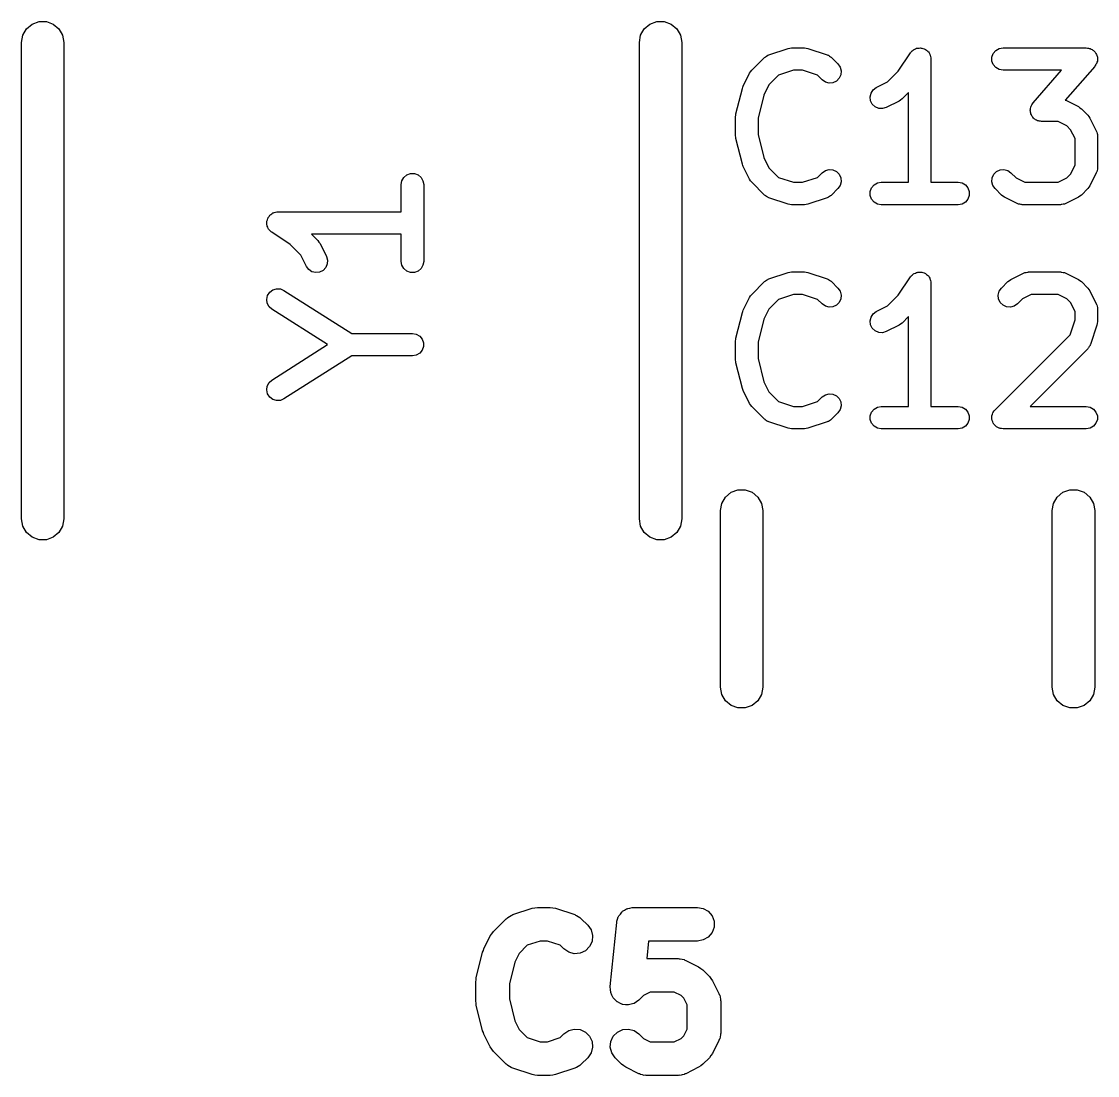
# Model space of a CAD drawing. Extents: x -4.6 to 25.8, y 0 to 31.7.
# Drawn here: x 14.013 to 17.061, y 15.757 to 18.743 of the extents above; entities that cross this region are included whole.
import ezdxf

# ---------------------------------------------------------------- set-up
doc = ezdxf.new("R2010")
doc.units = 0
doc.header["$MEASUREMENT"] = 0
doc.layers.add('BLACK', color=7, linetype='CONTINUOUS')

msp = doc.modelspace()

# ---------------------------------------------------------------- linework, layer by layer
at = {"layer": 'Black'}
for p, q in [((14.0165, 18.7041), (14.0269, 18.7222)), ((14.0269, 18.7222), (14.0429, 18.7356)), ((14.0429, 18.7356), (14.0625, 18.7427)), ((14.0625, 18.7427), (14.0833, 18.7427)), ((14.0833, 18.7427), (14.1029, 18.7356)), ((14.1029, 18.7356), (14.1189, 18.7222)), ((14.1189, 18.7222), (14.1293, 18.7041)), ((15.7665, 18.7041), (15.7769, 18.7222)), ((15.7769, 18.7222), (15.7929, 18.7356)), ((15.7929, 18.7356), (15.8125, 18.7427)), ((15.8125, 18.7427), (15.8333, 18.7427)), ((15.8333, 18.7427), (15.8529, 18.7356)), ((15.8529, 18.7356), (15.8689, 18.7222)), ((15.8689, 18.7222), (15.8793, 18.7041)), ((14.0129, 18.6836), (14.0165, 18.7041)), ((14.0129, 17.3336), (14.0129, 18.6836)), ((14.1293, 18.7041), (14.1329, 18.6836)), ((14.1329, 18.6836), (14.1329, 17.3336)), ((15.7629, 18.6836), (15.7665, 18.7041)), ((15.7629, 17.3336), (15.7629, 18.6836)), ((15.8793, 18.7041), (15.8829, 18.6836)), ((15.8829, 18.6836), (15.8829, 17.3336)), ((16.1298, 18.6483), (16.1843, 18.6665)), ((16.1843, 18.6665), (16.1893, 18.6672)), ((16.1893, 18.6672), (16.1943, 18.6681)), ((16.1943, 18.6681), (16.2306, 18.6681)), ((16.2306, 18.6681), (16.2356, 18.6672)), ((16.2356, 18.6672), (16.2406, 18.6665)), ((16.2406, 18.6665), (16.2951, 18.6483)), ((16.4962, 18.6021), (16.5308, 18.654)), ((16.5308, 18.654), (16.532, 18.6552)), ((16.532, 18.6552), (16.5328, 18.6568)), ((16.5328, 18.6568), (16.5358, 18.6592)), ((16.5358, 18.6592), (16.5384, 18.6619)), ((16.5384, 18.6619), (16.5399, 18.6627)), ((16.5399, 18.6627), (16.5413, 18.6638)), ((16.5413, 18.6638), (16.5449, 18.6651)), ((16.5449, 18.6651), (16.5483, 18.6668)), ((16.5483, 18.6668), (16.55, 18.667)), ((16.55, 18.667), (16.5517, 18.6676)), ((16.5517, 18.6676), (16.5555, 18.6676)), ((16.5555, 18.6676), (16.5592, 18.668)), ((16.5592, 18.668), (16.5609, 18.6676)), ((16.5609, 18.6676), (16.5627, 18.6676)), ((16.5627, 18.6676), (16.5662, 18.6663)), ((16.5662, 18.6663), (16.5699, 18.6654)), ((16.5699, 18.6654), (16.5714, 18.6644)), ((16.5714, 18.6644), (16.573, 18.6638)), ((16.573, 18.6638), (16.5759, 18.6614)), ((16.5759, 18.6614), (16.5791, 18.6593)), ((16.5791, 18.6593), (16.5801, 18.6579)), ((16.5801, 18.6579), (16.5815, 18.6568)), ((16.5815, 18.6568), (16.5834, 18.6535)), ((16.5834, 18.6535), (16.5856, 18.6504)), ((16.7618, 18.6419), (16.7655, 18.6522)), ((16.7655, 18.6522), (16.7726, 18.6607)), ((16.7726, 18.6607), (16.7822, 18.6662)), ((16.7822, 18.6662), (16.793, 18.6681)), ((16.793, 18.6681), (17.0289, 18.6681)), ((17.0289, 18.6681), (17.0319, 18.6676)), ((17.0319, 18.6676), (17.035, 18.6675)), ((17.035, 18.6675), (17.0373, 18.6666)), ((17.0373, 18.6666), (17.0397, 18.6662)), ((17.0397, 18.6662), (17.0424, 18.6646)), ((17.0424, 18.6646), (17.0453, 18.6635)), ((17.0453, 18.6635), (17.0472, 18.6619)), ((17.0472, 18.6619), (17.0493, 18.6607)), ((17.0493, 18.6607), (17.0513, 18.6583)), ((17.0513, 18.6583), (17.0536, 18.6562)), ((17.0536, 18.6562), (17.0548, 18.6541)), ((17.0548, 18.6541), (17.0564, 18.6522)), ((17.0564, 18.6522), (17.0574, 18.6493)), ((16.0811, 18.6044), (16.1174, 18.6407)), ((16.1174, 18.6407), (16.1189, 18.6417)), ((16.1189, 18.6417), (16.1201, 18.6431)), ((16.1201, 18.6431), (16.1234, 18.6448)), ((16.1234, 18.6448), (16.1265, 18.647)), ((16.1265, 18.647), (16.1282, 18.6474)), ((16.1282, 18.6474), (16.1298, 18.6483)), ((16.2951, 18.6483), (16.2967, 18.6474)), ((16.2967, 18.6474), (16.2984, 18.647)), ((16.2984, 18.647), (16.3015, 18.6448)), ((16.3015, 18.6448), (16.3048, 18.6431)), ((16.3048, 18.6431), (16.306, 18.6417)), ((16.306, 18.6417), (16.3075, 18.6407)), ((16.3075, 18.6407), (16.3256, 18.6225)), ((16.3256, 18.6225), (16.3319, 18.6135)), ((16.5856, 18.6504), (16.5861, 18.6487)), ((16.5861, 18.6487), (16.587, 18.6472)), ((16.587, 18.6472), (16.5877, 18.6435)), ((16.5877, 18.6435), (16.5887, 18.6398)), ((16.5887, 18.6398), (16.5886, 18.6381)), ((16.5886, 18.6381), (16.5889, 18.6363)), ((16.5889, 18.6363), (16.5889, 18.2871)), ((16.7618, 18.6308), (16.7618, 18.6419)), ((16.7655, 18.6205), (16.7618, 18.6308)), ((17.0572, 18.6228), (17.0564, 18.6205)), ((17.0585, 18.6249), (17.0572, 18.6228)), ((17.0574, 18.6493), (17.0589, 18.6466)), ((17.0591, 18.6279), (17.0585, 18.6249)), ((17.0589, 18.6466), (17.0593, 18.6442)), ((17.0602, 18.6308), (17.0591, 18.6279)), ((17.0593, 18.6442), (17.0602, 18.6419)), ((17.0602, 18.6419), (17.0602, 18.6387)), ((17.0602, 18.6387), (17.0606, 18.6357)), ((17.0606, 18.6357), (17.0602, 18.6333)), ((17.0602, 18.6333), (17.0602, 18.6308)), ((16.0571, 18.5598), (16.0752, 18.5961)), ((16.0752, 18.5961), (16.0782, 18.6002)), ((16.0782, 18.6002), (16.0811, 18.6044)), ((16.1995, 18.6046), (16.157, 18.5905)), ((16.2254, 18.6046), (16.1995, 18.6046)), ((16.2679, 18.5904), (16.2254, 18.6046)), ((16.3338, 18.5918), (16.3292, 18.5818)), ((16.3319, 18.6135), (16.3348, 18.6028)), ((16.3348, 18.6028), (16.3338, 18.5918)), ((16.4658, 18.5717), (16.4962, 18.6021)), ((16.7726, 18.612), (16.7655, 18.6205)), ((16.7822, 18.6065), (16.7726, 18.612)), ((16.793, 18.6046), (16.7822, 18.6065)), ((16.9589, 18.6046), (16.793, 18.6046)), ((16.878, 18.5121), (16.9589, 18.6046)), ((17.0528, 18.6154), (16.9693, 18.52)), ((17.0544, 18.6181), (17.0528, 18.6154)), ((17.0564, 18.6205), (17.0544, 18.6181)), ((16.1297, 18.5631), (16.1154, 18.5345)), ((16.157, 18.5905), (16.1297, 18.5631)), ((16.2807, 18.5776), (16.2679, 18.5904)), ((16.2898, 18.5713), (16.2807, 18.5776)), ((16.3004, 18.5684), (16.2898, 18.5713)), ((16.3114, 18.5694), (16.3004, 18.5684)), ((16.3214, 18.574), (16.3114, 18.5694)), ((16.3292, 18.5818), (16.3214, 18.574)), ((16.4341, 18.5559), (16.4658, 18.5717)), ((16.0365, 18.4808), (16.0547, 18.5533)), ((16.0547, 18.5533), (16.0561, 18.5565)), ((16.0561, 18.5565), (16.0571, 18.5598)), ((16.1154, 18.5345), (16.0991, 18.4691)), ((16.4166, 18.5294), (16.4192, 18.5401)), ((16.4192, 18.5401), (16.4253, 18.5493)), ((16.4253, 18.5493), (16.4341, 18.5559)), ((16.5254, 18.5415), (16.507, 18.5232)), ((16.5254, 18.2871), (16.5254, 18.5415)), ((16.4179, 18.5184), (16.4166, 18.5294)), ((16.4228, 18.5086), (16.4179, 18.5184)), ((16.4308, 18.501), (16.4228, 18.5086)), ((16.4409, 18.4966), (16.4308, 18.501)), ((16.4988, 18.5172), (16.4625, 18.4991)), ((16.5029, 18.5203), (16.4988, 18.5172)), ((16.507, 18.5232), (16.5029, 18.5203)), ((16.8706, 18.4967), (16.8717, 18.4996)), ((16.8717, 18.4996), (16.8723, 18.5027)), ((16.8723, 18.5027), (16.8736, 18.5048)), ((16.8736, 18.5048), (16.8744, 18.5071)), ((16.8744, 18.5071), (16.8764, 18.5095)), ((16.8764, 18.5095), (16.878, 18.5121)), ((16.9693, 18.52), (16.9705, 18.5196)), ((16.9705, 18.5196), (17.0068, 18.5015)), ((17.0068, 18.5015), (17.0109, 18.4984)), ((16.0356, 18.4731), (16.0362, 18.4769)), ((16.0356, 18.4186), (16.0356, 18.4731)), ((16.0362, 18.4769), (16.0365, 18.4808)), ((16.0991, 18.4691), (16.0991, 18.4225)), ((16.4519, 18.4959), (16.4409, 18.4966)), ((16.4625, 18.4991), (16.4519, 18.4959)), ((16.8701, 18.4919), (16.8706, 18.4943)), ((16.8706, 18.4888), (16.8701, 18.4919)), ((16.8706, 18.4943), (16.8706, 18.4967)), ((16.8706, 18.4857), (16.8706, 18.4888)), ((16.8715, 18.4834), (16.8706, 18.4857)), ((16.8718, 18.481), (16.8715, 18.4834)), ((16.8733, 18.4782), (16.8718, 18.481)), ((16.8744, 18.4753), (16.8733, 18.4782)), ((16.876, 18.4734), (16.8744, 18.4753)), ((16.8771, 18.4713), (16.876, 18.4734)), ((16.8795, 18.4693), (16.8771, 18.4713)), ((16.8815, 18.4669), (16.8795, 18.4693)), ((17.0109, 18.4984), (17.0151, 18.4955)), ((17.0151, 18.4955), (17.0332, 18.4774)), ((17.0332, 18.4774), (17.0361, 18.4732)), ((17.0361, 18.4732), (17.0391, 18.4691)), ((17.0391, 18.4691), (17.0573, 18.4328)), ((16.8836, 18.4657), (16.8815, 18.4669)), ((16.8854, 18.464), (16.8836, 18.4657)), ((16.8883, 18.4629), (16.8854, 18.464)), ((16.891, 18.4614), (16.8883, 18.4629)), ((16.8934, 18.4609), (16.891, 18.4614)), ((16.8957, 18.4601), (16.8934, 18.4609)), ((16.8988, 18.46), (16.8957, 18.4601)), ((16.9019, 18.4595), (16.8988, 18.46)), ((16.9488, 18.4595), (16.9019, 18.4595)), ((16.9738, 18.447), (16.9488, 18.4595)), ((16.9846, 18.4361), (16.9738, 18.447)), ((16.0362, 18.4148), (16.0356, 18.4186)), ((16.0365, 18.4109), (16.0362, 18.4148)), ((16.0547, 18.3384), (16.0365, 18.4109)), ((16.0991, 18.4225), (16.1154, 18.3571)), ((16.9971, 18.4111), (16.9846, 18.4361)), ((16.9971, 18.3354), (16.9971, 18.4111)), ((17.0573, 18.4328), (17.0578, 18.4311)), ((17.0578, 18.4311), (17.0587, 18.4295)), ((17.0587, 18.4295), (17.0594, 18.4258)), ((17.0594, 18.4258), (17.0604, 18.4223)), ((17.0604, 18.4223), (17.0603, 18.4204)), ((17.0603, 18.4204), (17.0606, 18.4186)), ((17.0606, 18.4186), (17.0606, 18.3279)), ((16.1154, 18.3571), (16.1297, 18.3286)), ((16.0561, 18.3352), (16.0547, 18.3384)), ((16.0571, 18.3319), (16.0561, 18.3352)), ((16.0752, 18.2956), (16.0571, 18.3319)), ((16.1297, 18.3286), (16.157, 18.3012)), ((16.2807, 18.3141), (16.2898, 18.3204)), ((16.2898, 18.3204), (16.3004, 18.3233)), ((16.3004, 18.3233), (16.3114, 18.3223)), ((16.3114, 18.3223), (16.3214, 18.3176)), ((16.3214, 18.3176), (16.3292, 18.3098)), ((16.767, 18.3098), (16.7748, 18.3176)), ((16.7748, 18.3176), (16.7848, 18.3223)), ((16.7848, 18.3223), (16.7958, 18.3233)), ((16.7958, 18.3233), (16.8064, 18.3204)), ((16.8064, 18.3204), (16.8155, 18.3141)), ((16.9846, 18.3104), (16.9971, 18.3354)), ((17.0587, 18.3171), (17.0578, 18.3155)), ((17.0594, 18.3207), (17.0587, 18.3171)), ((17.0604, 18.3243), (17.0594, 18.3207)), ((17.0606, 18.3279), (17.0603, 18.3261)), ((17.0603, 18.3261), (17.0604, 18.3243)), ((15.0885, 18.2807), (15.0904, 18.2916)), ((15.0904, 18.2916), (15.0959, 18.3012)), ((15.0959, 18.3012), (15.1044, 18.3082)), ((15.1044, 18.3082), (15.1147, 18.312)), ((15.1147, 18.312), (15.1258, 18.312)), ((15.1258, 18.312), (15.1361, 18.3082)), ((15.1361, 18.3082), (15.1446, 18.3012)), ((15.1446, 18.3012), (15.1501, 18.2916)), ((15.1501, 18.2916), (15.152, 18.2807)), ((16.0782, 18.2915), (16.0752, 18.2956)), ((16.0812, 18.2873), (16.0782, 18.2915)), ((16.1174, 18.251), (16.0812, 18.2873)), ((16.157, 18.3012), (16.1995, 18.2871)), ((16.1995, 18.2871), (16.2254, 18.2871)), ((16.2254, 18.2871), (16.2679, 18.3012)), ((16.2679, 18.3012), (16.2807, 18.3141)), ((16.3292, 18.3098), (16.3338, 18.2998)), ((16.3348, 18.2889), (16.3319, 18.2782)), ((16.3338, 18.2998), (16.3348, 18.2889)), ((16.4375, 18.2852), (16.4483, 18.2871)), ((16.4483, 18.2871), (16.5254, 18.2871)), ((16.5889, 18.2871), (16.666, 18.2871)), ((16.666, 18.2871), (16.6769, 18.2852)), ((16.7614, 18.2889), (16.7624, 18.2998)), ((16.7643, 18.2782), (16.7614, 18.2889)), ((16.7624, 18.2998), (16.767, 18.3098)), ((16.8155, 18.3141), (16.83, 18.2996)), ((16.83, 18.2996), (16.855, 18.2871)), ((16.855, 18.2871), (16.9488, 18.2871)), ((16.9488, 18.2871), (16.9738, 18.2996)), ((16.9738, 18.2996), (16.9846, 18.3104)), ((17.0573, 18.3137), (17.0391, 18.2774)), ((17.0578, 18.3155), (17.0573, 18.3137)), ((15.0885, 18.2036), (15.0885, 18.2807)), ((15.152, 18.2807), (15.152, 18.063)), ((16.3256, 18.2692), (16.3075, 18.251)), ((16.3319, 18.2782), (16.3256, 18.2692)), ((16.417, 18.2609), (16.4208, 18.2712)), ((16.417, 18.2498), (16.417, 18.2609)), ((16.4208, 18.2712), (16.4279, 18.2797)), ((16.4279, 18.2797), (16.4375, 18.2852)), ((16.6769, 18.2852), (16.6864, 18.2797)), ((16.6864, 18.2797), (16.6935, 18.2712)), ((16.6935, 18.2712), (16.6973, 18.2609)), ((16.6973, 18.2609), (16.6973, 18.2498)), ((16.7706, 18.2692), (16.7643, 18.2782)), ((16.7887, 18.251), (16.7706, 18.2692)), ((17.0332, 18.2692), (17.0151, 18.251)), ((17.0361, 18.2734), (17.0332, 18.2692)), ((17.0391, 18.2774), (17.0361, 18.2734)), ((16.1189, 18.25), (16.1174, 18.251)), ((16.1201, 18.2486), (16.1189, 18.25)), ((16.1234, 18.2468), (16.1201, 18.2486)), ((16.1265, 18.2447), (16.1234, 18.2468)), ((16.1282, 18.2442), (16.1265, 18.2447)), ((16.1298, 18.2434), (16.1282, 18.2442)), ((16.1843, 18.2252), (16.1298, 18.2434)), ((16.2951, 18.2434), (16.2406, 18.2252)), ((16.2967, 18.2442), (16.2951, 18.2434)), ((16.2984, 18.2447), (16.2967, 18.2442)), ((16.3015, 18.2468), (16.2984, 18.2447)), ((16.3048, 18.2486), (16.3015, 18.2468)), ((16.306, 18.25), (16.3048, 18.2486)), ((16.3075, 18.251), (16.306, 18.25)), ((16.4208, 18.2395), (16.417, 18.2498)), ((16.4279, 18.231), (16.4208, 18.2395)), ((16.4375, 18.2255), (16.4279, 18.231)), ((16.4483, 18.2236), (16.4375, 18.2255)), ((16.6769, 18.2255), (16.666, 18.2236)), ((16.6864, 18.231), (16.6769, 18.2255)), ((16.6935, 18.2395), (16.6864, 18.231)), ((16.6973, 18.2498), (16.6935, 18.2395)), ((16.7929, 18.2481), (16.7887, 18.251)), ((16.797, 18.2451), (16.7929, 18.2481)), ((16.8333, 18.2269), (16.797, 18.2451)), ((16.835, 18.2264), (16.8333, 18.2269)), ((16.8366, 18.2255), (16.835, 18.2264)), ((16.8403, 18.2249), (16.8366, 18.2255)), ((16.9672, 18.2255), (16.9635, 18.2249)), ((16.9688, 18.2264), (16.9672, 18.2255)), ((16.9705, 18.2269), (16.9688, 18.2264)), ((17.0068, 18.2451), (16.9705, 18.2269)), ((17.0109, 18.2481), (17.0068, 18.2451)), ((17.0151, 18.251), (17.0109, 18.2481)), ((14.7163, 18.1938), (14.7177, 18.1949)), ((14.7177, 18.1949), (14.7188, 18.1962)), ((14.7188, 18.1962), (14.7221, 18.1981)), ((14.7221, 18.1981), (14.7252, 18.2003)), ((14.7252, 18.2003), (14.7269, 18.2008)), ((14.7269, 18.2008), (14.7284, 18.2017)), ((14.7284, 18.2017), (14.7321, 18.2024)), ((14.7321, 18.2024), (14.7358, 18.2034)), ((14.7358, 18.2034), (14.7375, 18.2033)), ((14.7375, 18.2033), (14.7393, 18.2036)), ((14.7393, 18.2036), (15.0885, 18.2036)), ((16.1893, 18.2245), (16.1843, 18.2252)), ((16.1943, 18.2236), (16.1893, 18.2245)), ((16.2306, 18.2236), (16.1943, 18.2236)), ((16.2356, 18.2245), (16.2306, 18.2236)), ((16.2406, 18.2252), (16.2356, 18.2245)), ((16.666, 18.2236), (16.4483, 18.2236)), ((16.8438, 18.2238), (16.8403, 18.2249)), ((16.8457, 18.2239), (16.8438, 18.2238)), ((16.8475, 18.2236), (16.8457, 18.2239)), ((16.9563, 18.2236), (16.8475, 18.2236)), ((16.9581, 18.2239), (16.9563, 18.2236)), ((16.9599, 18.2238), (16.9581, 18.2239)), ((16.9635, 18.2249), (16.9599, 18.2238)), ((14.7076, 18.1739), (14.708, 18.1756)), ((14.708, 18.1702), (14.7076, 18.1739)), ((14.708, 18.1774), (14.7093, 18.181)), ((14.708, 18.1756), (14.708, 18.1774)), ((14.708, 18.1664), (14.708, 18.1702)), ((14.7086, 18.1647), (14.708, 18.1664)), ((14.7088, 18.163), (14.7086, 18.1647)), ((14.7093, 18.181), (14.7102, 18.1846)), ((14.7102, 18.1846), (14.7112, 18.1861)), ((14.7112, 18.1861), (14.7118, 18.1878)), ((14.7118, 18.1878), (14.7142, 18.1907)), ((14.7142, 18.1907), (14.7163, 18.1938)), ((14.7105, 18.1596), (14.7088, 18.163)), ((14.7118, 18.156), (14.7105, 18.1596)), ((14.7129, 18.1547), (14.7118, 18.156)), ((14.7137, 18.1531), (14.7129, 18.1547)), ((14.7164, 18.1505), (14.7137, 18.1531)), ((14.7188, 18.1476), (14.7164, 18.1505)), ((14.7204, 18.1467), (14.7188, 18.1476)), ((14.7216, 18.1455), (14.7204, 18.1467)), ((14.7735, 18.1109), (14.7216, 18.1455)), ((15.0885, 18.1401), (14.8341, 18.1401)), ((14.8341, 18.1401), (14.8524, 18.1218)), ((15.0885, 18.063), (15.0885, 18.1401)), ((14.8039, 18.0805), (14.7735, 18.1109)), ((14.8524, 18.1218), (14.8553, 18.1176)), ((14.8553, 18.1176), (14.8584, 18.1135)), ((14.8584, 18.1135), (14.8765, 18.0772)), ((14.8197, 18.0488), (14.8039, 18.0805)), ((14.8765, 18.0772), (14.8797, 18.0667)), ((14.8263, 18.04), (14.8197, 18.0488)), ((14.8746, 18.0455), (14.867, 18.0375)), ((14.879, 18.0557), (14.8746, 18.0455)), ((14.8797, 18.0667), (14.879, 18.0557)), ((15.0904, 18.0522), (15.0885, 18.063)), ((15.0959, 18.0426), (15.0904, 18.0522)), ((15.1044, 18.0355), (15.0959, 18.0426)), ((15.1446, 18.0426), (15.1361, 18.0355)), ((15.1501, 18.0522), (15.1446, 18.0426)), ((15.152, 18.063), (15.1501, 18.0522)), ((14.8355, 18.0339), (14.8263, 18.04)), ((14.8462, 18.0313), (14.8355, 18.0339)), ((14.8572, 18.0326), (14.8462, 18.0313)), ((14.867, 18.0375), (14.8572, 18.0326)), ((15.1147, 18.0318), (15.1044, 18.0355)), ((15.1258, 18.0318), (15.1147, 18.0318)), ((15.1361, 18.0355), (15.1258, 18.0318)), ((16.1234, 18.0098), (16.1265, 18.012)), ((16.1265, 18.012), (16.1282, 18.0124)), ((16.1282, 18.0124), (16.1298, 18.0133)), ((16.1298, 18.0133), (16.1843, 18.0315)), ((16.1843, 18.0315), (16.1893, 18.0322)), ((16.1893, 18.0322), (16.1943, 18.0331)), ((16.1943, 18.0331), (16.2306, 18.0331)), ((16.2306, 18.0331), (16.2356, 18.0322)), ((16.2356, 18.0322), (16.2406, 18.0315)), ((16.2406, 18.0315), (16.2951, 18.0133)), ((16.2951, 18.0133), (16.2967, 18.0124)), ((16.2967, 18.0124), (16.2984, 18.012)), ((16.2984, 18.012), (16.3015, 18.0098)), ((16.4962, 17.9671), (16.5308, 18.019)), ((16.5308, 18.019), (16.532, 18.0202)), ((16.532, 18.0202), (16.5328, 18.0218)), ((16.5328, 18.0218), (16.5358, 18.0242)), ((16.5358, 18.0242), (16.5384, 18.0269)), ((16.5384, 18.0269), (16.5399, 18.0277)), ((16.5399, 18.0277), (16.5413, 18.0288)), ((16.5413, 18.0288), (16.5449, 18.0301)), ((16.5449, 18.0301), (16.5483, 18.0318)), ((16.5483, 18.0318), (16.55, 18.032)), ((16.55, 18.032), (16.5517, 18.0326)), ((16.5517, 18.0326), (16.5555, 18.0326)), ((16.5555, 18.0326), (16.5592, 18.033)), ((16.5592, 18.033), (16.5609, 18.0326)), ((16.5609, 18.0326), (16.5627, 18.0326)), ((16.5627, 18.0326), (16.5662, 18.0313)), ((16.5662, 18.0313), (16.5699, 18.0304)), ((16.5699, 18.0304), (16.5714, 18.0294)), ((16.5714, 18.0294), (16.573, 18.0288)), ((16.573, 18.0288), (16.5759, 18.0264)), ((16.5759, 18.0264), (16.5791, 18.0243)), ((16.5791, 18.0243), (16.5801, 18.0229)), ((16.5801, 18.0229), (16.5815, 18.0218)), ((16.5815, 18.0218), (16.5834, 18.0185)), ((16.5834, 18.0185), (16.5856, 18.0154)), ((16.5856, 18.0154), (16.5861, 18.0137)), ((16.5861, 18.0137), (16.587, 18.0122)), ((16.587, 18.0122), (16.5877, 18.0085)), ((16.8151, 18.0116), (16.8514, 18.0297)), ((16.8514, 18.0297), (16.8532, 18.0303)), ((16.8532, 18.0303), (16.8547, 18.0312)), ((16.8547, 18.0312), (16.8584, 18.0318)), ((16.8584, 18.0318), (16.862, 18.0329)), ((16.862, 18.0329), (16.8638, 18.0328)), ((16.8638, 18.0328), (16.8656, 18.0331)), ((16.8656, 18.0331), (16.9563, 18.0331)), ((16.9563, 18.0331), (16.9581, 18.0328)), ((16.9581, 18.0328), (16.9599, 18.0329)), ((16.9599, 18.0329), (16.9635, 18.0318)), ((16.9635, 18.0318), (16.9672, 18.0312)), ((16.9672, 18.0312), (16.9688, 18.0303)), ((16.9688, 18.0303), (16.9705, 18.0297)), ((16.9705, 18.0297), (17.0068, 18.0116)), ((14.7158, 17.9756), (14.7246, 17.9823)), ((14.7246, 17.9823), (14.7351, 17.9856)), ((14.7351, 17.9856), (14.7461, 17.9852)), ((14.7461, 17.9852), (14.7563, 17.981)), ((16.0811, 17.9694), (16.1174, 18.0057)), ((16.1174, 18.0057), (16.1189, 18.0067)), ((16.1189, 18.0067), (16.1201, 18.0081)), ((16.1201, 18.0081), (16.1234, 18.0098)), ((16.3015, 18.0098), (16.3048, 18.0081)), ((16.3048, 18.0081), (16.306, 18.0067)), ((16.306, 18.0067), (16.3075, 18.0057)), ((16.3075, 18.0057), (16.3256, 17.9875)), ((16.3256, 17.9875), (16.3319, 17.9785)), ((16.5877, 18.0085), (16.5887, 18.0048)), ((16.5887, 18.0048), (16.5886, 18.0031)), ((16.5886, 18.0031), (16.5889, 18.0013)), ((16.5889, 18.0013), (16.5889, 17.6521)), ((16.7824, 17.9785), (16.7887, 17.9875)), ((16.7887, 17.9875), (16.8069, 18.0057)), ((16.8069, 18.0057), (16.811, 18.0086)), ((16.811, 18.0086), (16.8151, 18.0116)), ((17.0068, 18.0116), (17.0109, 18.0086)), ((17.0109, 18.0086), (17.0151, 18.0057)), ((17.0151, 18.0057), (17.0332, 17.9875)), ((17.0332, 17.9875), (17.0361, 17.9833)), ((17.0361, 17.9833), (17.0391, 17.9793)), ((14.7075, 17.9555), (14.7099, 17.9663)), ((14.709, 17.9446), (14.7075, 17.9555)), ((14.7099, 17.9663), (14.7158, 17.9756)), ((14.7563, 17.981), (14.9481, 17.8589)), ((16.0571, 17.9248), (16.0752, 17.9611)), ((16.0752, 17.9611), (16.0782, 17.9652)), ((16.0782, 17.9652), (16.0811, 17.9694)), ((16.157, 17.9554), (16.1297, 17.9281)), ((16.1995, 17.9696), (16.157, 17.9554)), ((16.2254, 17.9696), (16.1995, 17.9696)), ((16.2679, 17.9554), (16.2254, 17.9696)), ((16.2807, 17.9426), (16.2679, 17.9554)), ((16.3338, 17.9568), (16.3292, 17.9468)), ((16.3319, 17.9785), (16.3348, 17.9678)), ((16.3348, 17.9678), (16.3338, 17.9568)), ((16.4658, 17.9367), (16.4962, 17.9671)), ((16.7795, 17.9678), (16.7824, 17.9785)), ((16.7805, 17.9568), (16.7795, 17.9678)), ((16.7852, 17.9468), (16.7805, 17.9568)), ((16.8481, 17.9571), (16.8336, 17.9426)), ((16.8731, 17.9696), (16.8481, 17.9571)), ((16.9488, 17.9696), (16.8731, 17.9696)), ((16.9738, 17.9571), (16.9488, 17.9696)), ((16.9846, 17.9462), (16.9738, 17.9571)), ((17.0391, 17.9793), (17.0573, 17.943)), ((14.7141, 17.9348), (14.709, 17.9446)), ((14.7222, 17.9274), (14.7141, 17.9348)), ((14.8797, 17.8272), (14.7222, 17.9274)), ((16.0547, 17.9183), (16.0561, 17.9215)), ((16.0561, 17.9215), (16.0571, 17.9248)), ((16.1297, 17.9281), (16.1154, 17.8995)), ((16.2898, 17.9363), (16.2807, 17.9426)), ((16.3004, 17.9334), (16.2898, 17.9363)), ((16.3114, 17.9344), (16.3004, 17.9334)), ((16.3214, 17.939), (16.3114, 17.9344)), ((16.3292, 17.9468), (16.3214, 17.939)), ((16.4253, 17.9143), (16.4341, 17.9209)), ((16.4341, 17.9209), (16.4658, 17.9367)), ((16.793, 17.939), (16.7852, 17.9468)), ((16.803, 17.9344), (16.793, 17.939)), ((16.8139, 17.9334), (16.803, 17.9344)), ((16.8246, 17.9363), (16.8139, 17.9334)), ((16.8336, 17.9426), (16.8246, 17.9363)), ((16.9971, 17.9213), (16.9846, 17.9462)), ((16.9971, 17.8976), (16.9971, 17.9213)), ((17.0573, 17.943), (17.0578, 17.9412)), ((17.0578, 17.9412), (17.0587, 17.9396)), ((17.0587, 17.9396), (17.0594, 17.936)), ((17.0594, 17.936), (17.0604, 17.9324)), ((17.0604, 17.9324), (17.0603, 17.9306)), ((17.0603, 17.9306), (17.0606, 17.9288)), ((17.0606, 17.9288), (17.0606, 17.8925)), ((16.0365, 17.8458), (16.0547, 17.9183)), ((16.1154, 17.8995), (16.0991, 17.8341)), ((16.4166, 17.8944), (16.4192, 17.9051)), ((16.4179, 17.8834), (16.4166, 17.8944)), ((16.4192, 17.9051), (16.4253, 17.9143)), ((16.5254, 17.9065), (16.507, 17.8882)), ((16.5254, 17.6521), (16.5254, 17.9065)), ((16.983, 17.8552), (16.9971, 17.8976)), ((17.0606, 17.8925), (17.0598, 17.8875)), ((16.4228, 17.8736), (16.4179, 17.8834)), ((16.4308, 17.866), (16.4228, 17.8736)), ((16.4409, 17.8616), (16.4308, 17.866)), ((16.4519, 17.8609), (16.4409, 17.8616)), ((16.4625, 17.8641), (16.4519, 17.8609)), ((16.4988, 17.8822), (16.4625, 17.8641)), ((16.5029, 17.8853), (16.4988, 17.8822)), ((16.507, 17.8882), (16.5029, 17.8853)), ((17.059, 17.8824), (17.0409, 17.828)), ((17.0598, 17.8875), (17.059, 17.8824)), ((14.9481, 17.8589), (15.1203, 17.8589)), ((15.1203, 17.8589), (15.1311, 17.857)), ((15.1311, 17.857), (15.1407, 17.8515)), ((15.1407, 17.8515), (15.1478, 17.843)), ((15.1478, 17.843), (15.1515, 17.8327)), ((15.1515, 17.8327), (15.1515, 17.8217)), ((16.0356, 17.8381), (16.0362, 17.8419)), ((16.0356, 17.7836), (16.0356, 17.8381)), ((16.0362, 17.8419), (16.0365, 17.8458)), ((16.0991, 17.8341), (16.0991, 17.7875)), ((16.7706, 17.6428), (16.983, 17.8552)), ((14.7222, 17.727), (14.8797, 17.8272)), ((15.1407, 17.8028), (15.1311, 17.7973)), ((15.1478, 17.8113), (15.1407, 17.8028)), ((15.1515, 17.8217), (15.1478, 17.8113)), ((17.0332, 17.8156), (16.8697, 17.6521)), ((17.0342, 17.8171), (17.0332, 17.8156)), ((17.0356, 17.8183), (17.0342, 17.8171)), ((17.0374, 17.8216), (17.0356, 17.8183)), ((17.0395, 17.8246), (17.0374, 17.8216)), ((17.04, 17.8264), (17.0395, 17.8246)), ((17.0409, 17.828), (17.04, 17.8264)), ((14.9481, 17.7954), (14.7563, 17.6734)), ((15.1203, 17.7954), (14.9481, 17.7954)), ((15.1311, 17.7973), (15.1203, 17.7954)), ((16.0362, 17.7798), (16.0356, 17.7836)), ((16.0365, 17.7759), (16.0362, 17.7798)), ((16.0547, 17.7034), (16.0365, 17.7759)), ((16.0991, 17.7875), (16.1154, 17.7221)), ((14.7075, 17.6988), (14.709, 17.7097)), ((14.709, 17.7097), (14.7141, 17.7195)), ((14.7141, 17.7195), (14.7222, 17.727)), ((16.1154, 17.7221), (16.1297, 17.6936)), ((14.7099, 17.688), (14.7075, 17.6988)), ((14.7158, 17.6787), (14.7099, 17.688)), ((14.7246, 17.672), (14.7158, 17.6787)), ((16.0561, 17.7002), (16.0547, 17.7034)), ((16.0571, 17.6969), (16.0561, 17.7002)), ((16.0752, 17.6606), (16.0571, 17.6969)), ((16.1297, 17.6936), (16.157, 17.6662)), ((16.2679, 17.6662), (16.2807, 17.6791)), ((16.2807, 17.6791), (16.2898, 17.6854)), ((16.2898, 17.6854), (16.3004, 17.6883)), ((16.3004, 17.6883), (16.3114, 17.6873)), ((16.3114, 17.6873), (16.3214, 17.6826)), ((16.3214, 17.6826), (16.3292, 17.6748)), ((14.7351, 17.6687), (14.7246, 17.672)), ((14.7461, 17.6692), (14.7351, 17.6687)), ((14.7563, 17.6734), (14.7461, 17.6692)), ((16.0782, 17.6565), (16.0752, 17.6606)), ((16.0812, 17.6523), (16.0782, 17.6565)), ((16.1174, 17.616), (16.0812, 17.6523)), ((16.157, 17.6662), (16.1995, 17.6521)), ((16.1995, 17.6521), (16.2254, 17.6521)), ((16.2254, 17.6521), (16.2679, 17.6662)), ((16.3292, 17.6748), (16.3338, 17.6648)), ((16.3348, 17.6539), (16.3319, 17.6432)), ((16.3338, 17.6648), (16.3348, 17.6539)), ((16.4279, 17.6447), (16.4375, 17.6502)), ((16.4375, 17.6502), (16.4483, 17.6521)), ((16.4483, 17.6521), (16.5254, 17.6521)), ((16.5889, 17.6521), (16.666, 17.6521)), ((16.666, 17.6521), (16.6769, 17.6502)), ((16.6769, 17.6502), (16.6864, 17.6447)), ((16.8697, 17.6521), (17.0289, 17.6521)), ((17.0289, 17.6521), (17.0397, 17.6502)), ((17.0397, 17.6502), (17.0493, 17.6447)), ((16.1189, 17.615), (16.1174, 17.616)), ((16.3075, 17.616), (16.306, 17.615)), ((16.3256, 17.6342), (16.3075, 17.616)), ((16.3319, 17.6432), (16.3256, 17.6342)), ((16.417, 17.6259), (16.4208, 17.6362)), ((16.417, 17.6148), (16.417, 17.6259)), ((16.4208, 17.6362), (16.4279, 17.6447)), ((16.6864, 17.6447), (16.6935, 17.6362)), ((16.6935, 17.6362), (16.6973, 17.6259)), ((16.6973, 17.6259), (16.6973, 17.6148)), ((16.7614, 17.6231), (16.7618, 17.6245)), ((16.7618, 17.619), (16.7614, 17.6231)), ((16.7618, 17.6259), (16.7632, 17.6298)), ((16.7618, 17.6245), (16.7618, 17.6259)), ((16.7618, 17.6148), (16.7618, 17.619)), ((16.7632, 17.6298), (16.7643, 17.6338)), ((16.7643, 17.6338), (16.7651, 17.6349)), ((16.7651, 17.6349), (16.7655, 17.6362)), ((16.7655, 17.6362), (16.7682, 17.6394)), ((16.7682, 17.6394), (16.7706, 17.6428)), ((17.0493, 17.6447), (17.0564, 17.6362)), ((17.0564, 17.6362), (17.0602, 17.6259)), ((17.0602, 17.6259), (17.0602, 17.6148)), ((16.1201, 17.6136), (16.1189, 17.615)), ((16.1234, 17.6118), (16.1201, 17.6136)), ((16.1265, 17.6097), (16.1234, 17.6118)), ((16.1282, 17.6092), (16.1265, 17.6097)), ((16.1298, 17.6084), (16.1282, 17.6092)), ((16.1843, 17.5902), (16.1298, 17.6084)), ((16.1893, 17.5895), (16.1843, 17.5902)), ((16.1943, 17.5886), (16.1893, 17.5895)), ((16.2306, 17.5886), (16.1943, 17.5886)), ((16.2356, 17.5895), (16.2306, 17.5886)), ((16.2406, 17.5902), (16.2356, 17.5895)), ((16.2951, 17.6084), (16.2406, 17.5902)), ((16.2967, 17.6092), (16.2951, 17.6084)), ((16.2984, 17.6097), (16.2967, 17.6092)), ((16.3015, 17.6118), (16.2984, 17.6097)), ((16.3048, 17.6136), (16.3015, 17.6118)), ((16.306, 17.615), (16.3048, 17.6136)), ((16.4208, 17.6045), (16.417, 17.6148)), ((16.4279, 17.596), (16.4208, 17.6045)), ((16.4375, 17.5905), (16.4279, 17.596)), ((16.4483, 17.5886), (16.4375, 17.5905)), ((16.666, 17.5886), (16.4483, 17.5886)), ((16.6769, 17.5905), (16.666, 17.5886)), ((16.6864, 17.596), (16.6769, 17.5905)), ((16.6935, 17.6045), (16.6864, 17.596)), ((16.6973, 17.6148), (16.6935, 17.6045)), ((16.7622, 17.6135), (16.7618, 17.6148)), ((16.7624, 17.6121), (16.7622, 17.6135)), ((16.7641, 17.6084), (16.7624, 17.6121)), ((16.7655, 17.6045), (16.7641, 17.6084)), ((16.7664, 17.6034), (16.7655, 17.6045)), ((16.767, 17.6021), (16.7664, 17.6034)), ((16.77, 17.5992), (16.767, 17.6021)), ((16.7726, 17.596), (16.77, 17.5992)), ((16.7738, 17.5953), (16.7726, 17.596)), ((16.7748, 17.5943), (16.7738, 17.5953)), ((16.7786, 17.5926), (16.7748, 17.5943)), ((16.7822, 17.5905), (16.7786, 17.5926)), ((16.7835, 17.5903), (16.7822, 17.5905)), ((16.7848, 17.5897), (16.7835, 17.5903)), ((16.7889, 17.5893), (16.7848, 17.5897)), ((16.793, 17.5886), (16.7889, 17.5893)), ((17.0289, 17.5886), (16.793, 17.5886)), ((17.0397, 17.5905), (17.0289, 17.5886)), ((17.0493, 17.596), (17.0397, 17.5905)), ((17.0564, 17.6045), (17.0493, 17.596)), ((17.0602, 17.6148), (17.0564, 17.6045)), ((16.0067, 17.3955), (16.0227, 17.4089)), ((16.0227, 17.4089), (16.0423, 17.416)), ((16.0423, 17.416), (16.0631, 17.416)), ((16.0631, 17.416), (16.0827, 17.4089)), ((16.0827, 17.4089), (16.0987, 17.3955)), ((16.9467, 17.3955), (16.9627, 17.4089)), ((16.9627, 17.4089), (16.9823, 17.416)), ((16.9823, 17.416), (17.0031, 17.416)), ((17.0031, 17.416), (17.0227, 17.4089)), ((17.0227, 17.4089), (17.0387, 17.3955)), ((15.9927, 17.3569), (15.9963, 17.3774)), ((15.9963, 17.3774), (16.0067, 17.3955)), ((16.0987, 17.3955), (16.1091, 17.3774)), ((16.1091, 17.3774), (16.1127, 17.3569)), ((16.9327, 17.3569), (16.9363, 17.3774)), ((16.9363, 17.3774), (16.9467, 17.3955)), ((17.0387, 17.3955), (17.0491, 17.3774)), ((17.0491, 17.3774), (17.0527, 17.3569)), ((15.9927, 16.8569), (15.9927, 17.3569)), ((16.1127, 17.3569), (16.1127, 16.8569)), ((16.9327, 16.8569), (16.9327, 17.3569)), ((17.0527, 17.3569), (17.0527, 16.8569)), ((14.0165, 17.3131), (14.0129, 17.3336)), ((14.0269, 17.295), (14.0165, 17.3131)), ((14.1293, 17.3131), (14.1189, 17.295)), ((14.1329, 17.3336), (14.1293, 17.3131)), ((15.7665, 17.3131), (15.7629, 17.3336)), ((15.7769, 17.295), (15.7665, 17.3131)), ((15.8793, 17.3131), (15.8689, 17.295)), ((15.8829, 17.3336), (15.8793, 17.3131)), ((14.0429, 17.2816), (14.0269, 17.295)), ((14.0625, 17.2745), (14.0429, 17.2816)), ((14.1029, 17.2816), (14.0833, 17.2745)), ((14.1189, 17.295), (14.1029, 17.2816)), ((15.7929, 17.2816), (15.7769, 17.295)), ((15.8125, 17.2745), (15.7929, 17.2816)), ((15.8529, 17.2816), (15.8333, 17.2745)), ((15.8689, 17.295), (15.8529, 17.2816)), ((14.0833, 17.2745), (14.0625, 17.2745)), ((15.8333, 17.2745), (15.8125, 17.2745)), ((15.9963, 16.8364), (15.9927, 16.8569)), ((16.1127, 16.8569), (16.1091, 16.8364)), ((16.9363, 16.8364), (16.9327, 16.8569)), ((17.0527, 16.8569), (17.0491, 16.8364)), ((16.0067, 16.8183), (15.9963, 16.8364)), ((16.1091, 16.8364), (16.0987, 16.8183)), ((16.9467, 16.8183), (16.9363, 16.8364)), ((17.0491, 16.8364), (17.0387, 16.8183)), ((16.0227, 16.8049), (16.0067, 16.8183)), ((16.0423, 16.7978), (16.0227, 16.8049)), ((16.0631, 16.7978), (16.0423, 16.7978)), ((16.0827, 16.8049), (16.0631, 16.7978)), ((16.0987, 16.8183), (16.0827, 16.8049)), ((16.9627, 16.8049), (16.9467, 16.8183)), ((16.9823, 16.7978), (16.9627, 16.8049)), ((17.0031, 16.7978), (16.9823, 16.7978)), ((17.0227, 16.8049), (17.0031, 16.7978)), ((17.0387, 16.8183), (17.0227, 16.8049)), ((15.4046, 16.2123), (15.459, 16.2304)), ((15.459, 16.2304), (15.4665, 16.2315)), ((15.4665, 16.2315), (15.474, 16.2329)), ((15.474, 16.2329), (15.5103, 16.2329)), ((15.5103, 16.2329), (15.5179, 16.2315)), ((15.5179, 16.2315), (15.5254, 16.2304)), ((15.5254, 16.2304), (15.5798, 16.2123)), ((15.7049, 16.2091), (15.7091, 16.214)), ((15.7091, 16.214), (15.7129, 16.2193)), ((15.7129, 16.2193), (15.7144, 16.2203)), ((15.7144, 16.2203), (15.7156, 16.2217)), ((15.7156, 16.2217), (15.7212, 16.225)), ((15.7212, 16.225), (15.7266, 16.2287)), ((15.7266, 16.2287), (15.7283, 16.2291)), ((15.7283, 16.2291), (15.7299, 16.23)), ((15.7299, 16.23), (15.7363, 16.2311)), ((15.7363, 16.2311), (15.7426, 16.2327)), ((15.7426, 16.2327), (15.7444, 16.2326)), ((15.7444, 16.2326), (15.7462, 16.2329)), ((15.7462, 16.2329), (15.9276, 16.2329)), ((15.9276, 16.2329), (15.9439, 16.23)), ((15.9439, 16.23), (15.9582, 16.2217)), ((15.9582, 16.2217), (15.9689, 16.2091)), ((15.3497, 16.1645), (15.3859, 16.2008)), ((15.3859, 16.2008), (15.3882, 16.2024)), ((15.3882, 16.2024), (15.39, 16.2044)), ((15.39, 16.2044), (15.3949, 16.2071)), ((15.3949, 16.2071), (15.3995, 16.2103)), ((15.3995, 16.2103), (15.4021, 16.211)), ((15.4021, 16.211), (15.4046, 16.2123)), ((15.5798, 16.2123), (15.5822, 16.211)), ((15.5822, 16.211), (15.5849, 16.2103)), ((15.5849, 16.2103), (15.5895, 16.2071)), ((15.5895, 16.2071), (15.5944, 16.2044)), ((15.5944, 16.2044), (15.5962, 16.2024)), ((15.5962, 16.2024), (15.5984, 16.2008)), ((15.5984, 16.2008), (15.6166, 16.1826)), ((15.6807, 16.0086), (15.6988, 16.19)), ((15.6988, 16.19), (15.6993, 16.1917)), ((15.6993, 16.1935), (15.7015, 16.1996)), ((15.6993, 16.1917), (15.6993, 16.1935)), ((15.7015, 16.1996), (15.7033, 16.2059)), ((15.7033, 16.2059), (15.7043, 16.2074)), ((15.7043, 16.2074), (15.7049, 16.2091)), ((15.9689, 16.2091), (15.9745, 16.1935)), ((15.9745, 16.1935), (15.9745, 16.177)), ((15.3407, 16.1521), (15.3453, 16.1582)), ((15.3453, 16.1582), (15.3497, 16.1645)), ((15.6166, 16.1826), (15.6261, 16.1691)), ((15.6261, 16.1691), (15.6303, 16.1531)), ((15.6303, 16.1531), (15.6289, 16.1366)), ((15.9689, 16.1614), (15.9582, 16.1488)), ((15.9745, 16.177), (15.9689, 16.1614)), ((15.3226, 16.1158), (15.3407, 16.1521)), ((15.4453, 16.1255), (15.4225, 16.1026)), ((15.4818, 16.1376), (15.4453, 16.1255)), ((15.5026, 16.1376), (15.4818, 16.1376)), ((15.539, 16.1255), (15.5026, 16.1376)), ((15.5492, 16.1153), (15.539, 16.1255)), ((15.6289, 16.1366), (15.6219, 16.1216)), ((15.7893, 16.1376), (15.7843, 16.0877)), ((15.9276, 16.1376), (15.7893, 16.1376)), ((15.9439, 16.1405), (15.9276, 16.1376)), ((15.9582, 16.1488), (15.9439, 16.1405)), ((15.3008, 16.0335), (15.319, 16.1061)), ((15.319, 16.1061), (15.3211, 16.1108)), ((15.3211, 16.1108), (15.3226, 16.1158)), ((15.4225, 16.1026), (15.4101, 16.0779)), ((15.5628, 16.1058), (15.5492, 16.1153)), ((15.5787, 16.1015), (15.5628, 16.1058)), ((15.5952, 16.103), (15.5787, 16.1015)), ((15.6102, 16.1099), (15.5952, 16.103)), ((15.6219, 16.1216), (15.6102, 16.1099)), ((15.4101, 16.0779), (15.3947, 16.0161)), ((15.7843, 16.0877), (15.8732, 16.0877)), ((15.8732, 16.0877), (15.8759, 16.0872)), ((15.8759, 16.0872), (15.8786, 16.0874)), ((15.8786, 16.0874), (15.884, 16.0858)), ((15.884, 16.0858), (15.8895, 16.0849)), ((15.8895, 16.0849), (15.8919, 16.0835)), ((15.8919, 16.0835), (15.8945, 16.0827)), ((15.8945, 16.0827), (15.9308, 16.0646)), ((15.9308, 16.0646), (15.9369, 16.06)), ((15.3004, 16.0277), (15.3008, 16.0335)), ((15.9369, 16.06), (15.9431, 16.0556)), ((15.9431, 16.0556), (15.9613, 16.0375)), ((15.9613, 16.0375), (15.9657, 16.0312)), ((15.9657, 16.0312), (15.9702, 16.0251)), ((15.2994, 16.022), (15.3004, 16.0277)), ((15.2994, 15.9675), (15.2994, 16.022)), ((15.3947, 16.0161), (15.3947, 15.9734)), ((15.6806, 16.008), (15.6807, 16.0083)), ((15.6813, 16), (15.6806, 16.008)), ((15.6807, 16.0083), (15.6807, 16.0086)), ((15.9702, 16.0251), (15.9884, 15.9888)), ((15.3947, 15.9734), (15.4101, 15.9116)), ((15.6819, 15.9921), (15.6813, 16)), ((15.682, 15.9918), (15.6819, 15.9921)), ((15.682, 15.9915), (15.682, 15.9918)), ((15.6854, 15.9843), (15.682, 15.9915)), ((15.6887, 15.977), (15.6854, 15.9843)), ((15.6889, 15.9768), (15.6887, 15.977)), ((15.689, 15.9765), (15.6889, 15.9768)), ((15.6946, 15.9709), (15.689, 15.9765)), ((15.7002, 15.9651), (15.6946, 15.9709)), ((15.7615, 15.97), (15.7613, 15.9697)), ((15.7617, 15.9701), (15.7615, 15.97)), ((15.7744, 15.9828), (15.7617, 15.9701)), ((15.7937, 15.9925), (15.7744, 15.9828)), ((15.8619, 15.9925), (15.7937, 15.9925)), ((15.8813, 15.9828), (15.8619, 15.9925)), ((15.8885, 15.9756), (15.8813, 15.9828)), ((15.8981, 15.9563), (15.8885, 15.9756)), ((15.9884, 15.9888), (15.9891, 15.9862)), ((15.9891, 15.9862), (15.9905, 15.9838)), ((15.9905, 15.9838), (15.9915, 15.9783)), ((15.9915, 15.9783), (15.9931, 15.973)), ((15.9931, 15.973), (15.9929, 15.9702)), ((15.9929, 15.9702), (15.9934, 15.9675)), ((15.3004, 15.9618), (15.2994, 15.9675)), ((15.3008, 15.956), (15.3004, 15.9618)), ((15.319, 15.8834), (15.3008, 15.956)), ((15.7005, 15.965), (15.7002, 15.9651)), ((15.7007, 15.9648), (15.7005, 15.965)), ((15.708, 15.9614), (15.7007, 15.9648)), ((15.7151, 15.958), (15.708, 15.9614)), ((15.7154, 15.9579), (15.7151, 15.958)), ((15.7157, 15.9578), (15.7154, 15.9579)), ((15.7237, 15.9571), (15.7157, 15.9578)), ((15.7316, 15.9563), (15.7237, 15.9571)), ((15.7319, 15.9564), (15.7316, 15.9563)), ((15.7322, 15.9564), (15.7319, 15.9564)), ((15.7399, 15.9584), (15.7322, 15.9564)), ((15.7476, 15.9604), (15.7399, 15.9584)), ((15.7479, 15.9606), (15.7476, 15.9604)), ((15.7482, 15.9607), (15.7479, 15.9606)), ((15.7547, 15.9652), (15.7482, 15.9607)), ((15.7613, 15.9697), (15.7547, 15.9652)), ((15.8981, 15.8881), (15.8981, 15.9563)), ((15.9934, 15.9675), (15.9934, 15.8768)), ((15.4101, 15.9116), (15.4225, 15.8869)), ((15.3211, 15.8786), (15.319, 15.8834)), ((15.3226, 15.8737), (15.3211, 15.8786)), ((15.4225, 15.8869), (15.4453, 15.864)), ((15.5492, 15.8742), (15.5628, 15.8837)), ((15.5628, 15.8837), (15.5787, 15.888)), ((15.5787, 15.888), (15.5952, 15.8865)), ((15.5952, 15.8865), (15.6102, 15.8795)), ((15.6102, 15.8795), (15.6219, 15.8678)), ((15.689, 15.8678), (15.7007, 15.8795)), ((15.7007, 15.8795), (15.7157, 15.8865)), ((15.7157, 15.8865), (15.7322, 15.888)), ((15.7322, 15.888), (15.7482, 15.8837)), ((15.7482, 15.8837), (15.7617, 15.8742)), ((15.8885, 15.8687), (15.8981, 15.8881)), ((15.3407, 15.8374), (15.3226, 15.8737)), ((15.4453, 15.864), (15.4818, 15.8519)), ((15.4818, 15.8519), (15.5026, 15.8519)), ((15.5026, 15.8519), (15.539, 15.864)), ((15.539, 15.864), (15.5492, 15.8742)), ((15.6219, 15.8678), (15.6289, 15.8529)), ((15.6289, 15.8529), (15.6303, 15.8364)), ((15.6806, 15.8364), (15.682, 15.8529)), ((15.682, 15.8529), (15.689, 15.8678)), ((15.7617, 15.8742), (15.7744, 15.8615)), ((15.7744, 15.8615), (15.7937, 15.8519)), ((15.7937, 15.8519), (15.8619, 15.8519)), ((15.8619, 15.8519), (15.8813, 15.8615)), ((15.8813, 15.8615), (15.8885, 15.8687)), ((15.9884, 15.8555), (15.9702, 15.8192)), ((15.9891, 15.8581), (15.9884, 15.8555)), ((15.9905, 15.8605), (15.9891, 15.8581)), ((15.9915, 15.866), (15.9905, 15.8605)), ((15.9931, 15.8714), (15.9915, 15.866)), ((15.9934, 15.8768), (15.9929, 15.8741)), ((15.9929, 15.8741), (15.9931, 15.8714)), ((15.3453, 15.8312), (15.3407, 15.8374)), ((15.3497, 15.825), (15.3453, 15.8312)), ((15.3859, 15.7887), (15.3497, 15.825)), ((15.6261, 15.8204), (15.6166, 15.8069)), ((15.6303, 15.8364), (15.6261, 15.8204)), ((15.6849, 15.8204), (15.6806, 15.8364)), ((15.6944, 15.8069), (15.6849, 15.8204)), ((15.9702, 15.8192), (15.9657, 15.8131)), ((15.3882, 15.7871), (15.3859, 15.7887)), ((15.39, 15.7851), (15.3882, 15.7871)), ((15.5962, 15.7871), (15.5944, 15.7851)), ((15.5984, 15.7887), (15.5962, 15.7871)), ((15.6166, 15.8069), (15.5984, 15.7887)), ((15.7125, 15.7887), (15.6944, 15.8069)), ((15.7188, 15.7843), (15.7125, 15.7887)), ((15.9431, 15.7887), (15.9369, 15.7843)), ((15.9613, 15.8069), (15.9431, 15.7887)), ((15.9657, 15.8131), (15.9613, 15.8069)), ((15.3949, 15.7824), (15.39, 15.7851)), ((15.3995, 15.7792), (15.3949, 15.7824)), ((15.4021, 15.7785), (15.3995, 15.7792)), ((15.4046, 15.7772), (15.4021, 15.7785)), ((15.459, 15.7591), (15.4046, 15.7772)), ((15.4665, 15.7579), (15.459, 15.7591)), ((15.474, 15.7566), (15.4665, 15.7579)), ((15.5179, 15.7579), (15.5103, 15.7566)), ((15.5254, 15.7591), (15.5179, 15.7579)), ((15.5798, 15.7772), (15.5254, 15.7591)), ((15.5822, 15.7785), (15.5798, 15.7772)), ((15.5849, 15.7792), (15.5822, 15.7785)), ((15.5895, 15.7824), (15.5849, 15.7792)), ((15.5944, 15.7851), (15.5895, 15.7824)), ((15.7249, 15.7798), (15.7188, 15.7843)), ((15.7612, 15.7616), (15.7249, 15.7798)), ((15.7638, 15.7609), (15.7612, 15.7616)), ((15.7662, 15.7595), (15.7638, 15.7609)), ((15.7717, 15.7585), (15.7662, 15.7595)), ((15.777, 15.7569), (15.7717, 15.7585)), ((15.7798, 15.7571), (15.777, 15.7569)), ((15.7825, 15.7566), (15.7798, 15.7571)), ((15.8759, 15.7571), (15.8732, 15.7566)), ((15.8786, 15.7569), (15.8759, 15.7571)), ((15.884, 15.7585), (15.8786, 15.7569)), ((15.8895, 15.7595), (15.884, 15.7585)), ((15.8919, 15.7609), (15.8895, 15.7595)), ((15.8945, 15.7616), (15.8919, 15.7609)), ((15.9308, 15.7798), (15.8945, 15.7616)), ((15.9369, 15.7843), (15.9308, 15.7798)), ((15.5103, 15.7566), (15.474, 15.7566)), ((15.8732, 15.7566), (15.7825, 15.7566))]:
    msp.add_line(p, q, dxfattribs=at)

doc.saveas('drawing.dxf')
